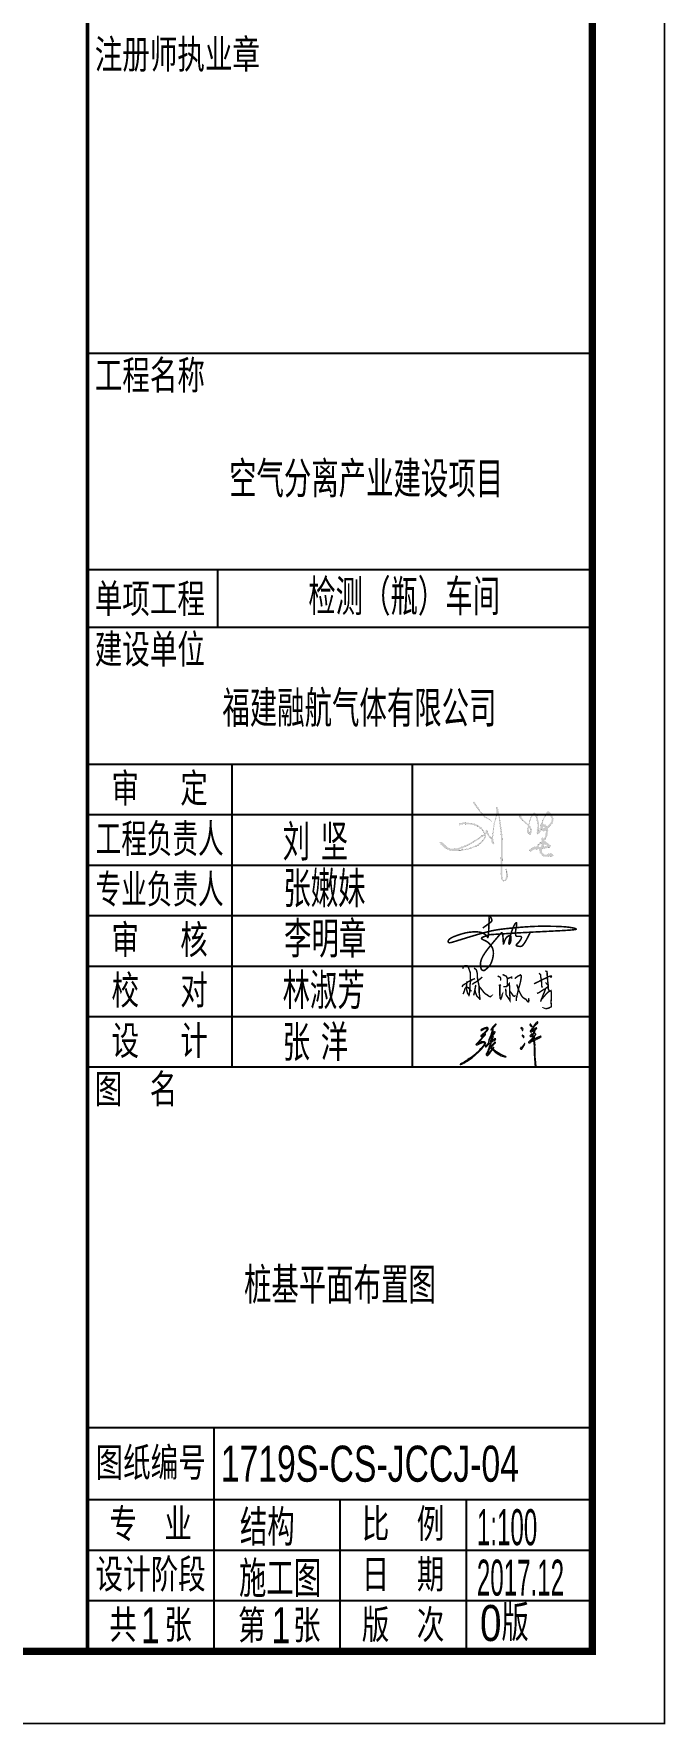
# Model space of a CAD drawing. Extents: x 287065 to 1473467, y 284802 to 344222.
# Drawn here: x 677202 to 685957, y 284802 to 308245 of the extents above; entities that cross this region are included whole.
import ezdxf
from ezdxf.enums import TextEntityAlignment as Align

# ---------------------------------------------------------------- set-up
doc = ezdxf.new("R2010")
doc.units = 0
doc.header["$LTSCALE"] = 1000
doc.layers.get('0').update_dxf_attribs({"linetype": 'CONTINUOUS'})
for name, color, linetype in [('FRAME', 3, 'CONTINUOUS'), ('PUB_TEXT', 7, 'CONTINUOUS'), ('TK', 211, 'CONTINUOUS'), ('文字', 7, 'CONTINUOUS'), ('流程图', 1, 'CONTINUOUS'), ('签字边框线', 4, 'CONTINUOUS')]:
    doc.layers.add(name, color=color, linetype=linetype)
doc.styles.add('_HZTXT', font='tq__rshz.shx', dxfattribs={"width": 0.8, "bigfont": 'tq__hzdc.shx'})
doc.styles.add('FRAME', font='simhei.ttf', dxfattribs={"width": 0.7})
doc.styles.add('ZSM-FF', font='SJRF', dxfattribs={"width": 0.7, "bigfont": 'HZF'})

# ---------------------------------------------------------------- blocks, each defined once
blk = doc.blocks.new('张洋')
at = {"lineweight": 9}
h = blk.add_hatch(color=4, dxfattribs=at)
h.paths.add_polyline_path([(1319, 100), (1323, 105), (1371, 81), (1419, 47), (1410, 23), (1391, 9), (1333, -73), (1232, -183), (1232, -193), (1203, -212), (1199, -197), (1208, -164), (1247, -101), (1256, -53), (1290, -1), (1299, 47), (1314, 62), (1319, 100)], flags=16)
h.paths.add_polyline_path([(2773, 134), (2763, 139), (2759, 129), (2768, 124), (2773, 134)], flags=17)
h.paths.add_polyline_path([(2941, 302), (2936, 307), (2917, 297), (2912, 273), (2821, 153), (2787, 95), (2778, 91), (2773, 110), (2759, 115), (2749, 95), (2739, 95), (2725, 76), (2754, 43), (2797, 43), (2821, 67), (2922, 239), (2922, 254), (2941, 283), (2941, 302)])
h.paths.add_polyline_path([(1328, 479), (1333, 479), (1333, 465), (1319, 451), (1328, 479)], flags=16)
h.paths.add_polyline_path([(1405, 542), (1410, 542), (1371, 499), (1405, 542)], flags=16)
h.paths.add_polyline_path([(3325, 566), (3330, 571), (3339, 475), (3200, 403), (3205, 422), (3243, 460), (3325, 566)], flags=16)
h.paths.add_polyline_path([(2826, 681), (2816, 686), (2816, 652), (2864, 623), (2869, 585), (2883, 580), (2903, 619), (2898, 643), (2879, 662), (2850, 667), (2826, 681)])
edge = h.paths.add_edge_path(flags=16)
edge.add_line((3387, 700), (3383, 700))
h.paths.add_polyline_path([(2787, 1036), (2783, 1041), (2759, 1031), (2759, 1012), (2797, 983), (2821, 931), (2821, 902), (2835, 897), (2850, 921), (2855, 964), (2840, 1003), (2811, 1031), (2787, 1036)])
h.paths.add_polyline_path([(3215, 1185), (3210, 1190), (3191, 1190), (3176, 1175), (3186, 1142), (3234, 1094), (3263, 1094), (3272, 1113), (3243, 1142), (3239, 1166), (3215, 1185)], flags=17)
h.paths.add_polyline_path([(1602, 1199), (1597, 1204), (1578, 1204), (1554, 1166), (1463, 1070), (1362, 940), (1362, 931), (1381, 916), (1386, 945), (1429, 969), (1429, 911), (1362, 681), (1275, 470), (1266, 407), (1285, 388), (1256, 355), (1271, 326), (1251, 316), (1194, 249), (1103, 167), (1103, 158), (1117, 143), (1155, 153), (1304, 307), (1323, 316), (1333, 297), (1323, 215), (1309, 196), (1280, 81), (1251, 33), (1242, -10), (1194, -116), (1155, -178), (1155, -226), (1165, -241), (1184, -250), (1223, -250), (1242, -241), (1290, -188), (1314, -154), (1319, -135), (1347, -116), (1347, -101), (1367, -68), (1381, -63), (1395, -34), (1448, 23), (1501, -20), (1525, -53), (1539, -58), (1573, -97), (1659, -159), (1847, -260), (2005, -313), (2072, -317), (2082, -308), (2067, -293), (1971, -265), (1909, -231), (1875, -226), (1779, -178), (1635, -87), (1477, 57), (1472, 71), (1501, 110), (1501, 124), (1487, 129), (1467, 95), (1448, 81), (1405, 110), (1352, 129), (1453, 215), (1487, 239), (1530, 297), (1554, 307), (1578, 340), (1578, 355), (1563, 369), (1549, 369), (1511, 316), (1352, 167), (1347, 191), (1371, 230), (1376, 316), (1367, 355), (1434, 393), (1458, 417), (1520, 436), (1583, 489), (1592, 513), (1583, 523), (1554, 527), (1520, 499), (1429, 451), (1400, 417), (1376, 417), (1357, 403), (1338, 407), (1352, 417), (1371, 455), (1448, 537), (1487, 595), (1472, 623), (1453, 628), (1448, 638), (1482, 691), (1511, 715), (1520, 743), (1544, 763), (1568, 825), (1563, 835), (1530, 844), (1491, 825), (1458, 796), (1448, 772), (1448, 743), (1463, 729), (1491, 758), (1491, 777), (1501, 787), (1515, 782), (1458, 710), (1371, 566), (1357, 561), (1371, 590), (1376, 628), (1391, 643), (1424, 734), (1434, 787), (1472, 902), (1477, 1022), (1511, 1051), (1511, 1060), (1544, 1084), (1611, 1175), (1611, 1195), (1602, 1199)])
h.paths.add_polyline_path([(3541, 1305), (3536, 1310), (3522, 1310), (3512, 1286), (3469, 1267), (3450, 1238), (3383, 1171), (3335, 1094), (3311, 1070), (3287, 1017), (3200, 902), (3186, 863), (3205, 844), (3243, 844), (3311, 883), (3354, 921), (3397, 940), (3368, 887), (3335, 883), (3325, 863), (3335, 825), (3330, 729), (3301, 705), (3234, 671), (3287, 748), (3282, 758), (3272, 758), (3267, 743), (3258, 743), (3219, 710), (3176, 657), (3181, 643), (3200, 628), (3243, 628), (3272, 638), (3311, 667), (3330, 667), (3330, 619), (3258, 523), (3104, 359), (3104, 350), (3119, 335), (3181, 340), (3205, 359), (3330, 422), (3344, 422), (3359, 307), (3354, 268), (3363, 215), (3373, -250), (3383, -308), (3407, -673), (3440, -788), (3455, -807), (3469, -807), (3479, -788), (3455, -716), (3450, -634), (3440, -610), (3431, -389), (3421, -380), (3421, -125), (3411, -111), (3411, -39), (3421, -25), (3411, 38), (3416, 105), (3407, 163), (3411, 220), (3392, 441), (3397, 460), (3445, 479), (3483, 503), (3493, 518), (3531, 523), (3575, 556), (3618, 571), (3699, 623), (3680, 647), (3661, 647), (3551, 590), (3512, 561), (3488, 561), (3421, 518), (3387, 508), (3383, 643), (3445, 719), (3445, 739), (3421, 758), (3378, 758), (3383, 825), (3397, 844), (3397, 859), (3378, 878), (3450, 959), (3479, 974), (3493, 998), (3479, 1027), (3459, 1027), (3435, 1012), (3397, 1003), (3378, 979), (3344, 964), (3234, 883), (3277, 940), (3282, 959), (3354, 1065), (3368, 1075), (3383, 1108), (3416, 1137), (3426, 1161), (3546, 1262), (3541, 1305)])
edge = h.paths.add_edge_path()
edge.add_line((906, 911), (925, 945))
edge.add_line((925, 945), (978, 979))
edge.add_line((978, 979), (1088, 1031))
edge.add_line((1088, 1031), (1112, 1031))
edge.add_line((1112, 1031), (1151, 1046))
edge.add_line((1151, 1046), (1155, 1041))
edge.add_line((906, 911), (915, 902))
edge.add_line((1155, 1041), (1203, 1041))
edge.add_line((1203, 1041), (1242, 1012))
edge.add_line((1242, 1012), (1237, 955))
edge.add_line((1237, 955), (1189, 873))
edge.add_line((1189, 873), (1103, 791))
edge.add_line((1103, 791), (1098, 772))
edge.add_line((1098, 772), (1117, 758))
edge.add_line((1117, 758), (1117, 724))
edge.add_line((1117, 724), (1103, 695))
edge.add_line((1103, 695), (997, 580))
edge.add_line((997, 580), (906, 460))
edge.add_line((906, 460), (752, 287))
edge.add_line((752, 287), (819, 326))
edge.add_line((819, 326), (882, 345))
edge.add_line((882, 345), (939, 374))
edge.add_line((939, 374), (987, 383))
edge.add_line((987, 383), (1059, 379))
edge.add_line((1059, 379), (1107, 355))
edge.add_line((1107, 355), (1131, 321))
edge.add_line((1131, 321), (1122, 283))
edge.add_line((1122, 283), (1088, 220))
edge.add_line((1088, 220), (1035, 167))
edge.add_line((1035, 167), (1002, 115))
edge.add_line((1002, 115), (954, 62))
edge.add_line((954, 62), (887, -1))
edge.add_line((887, -1), (829, -73))
edge.add_line((829, -73), (647, -241))
edge.add_line((647, -241), (498, -356))
edge.add_line((498, -356), (330, -461))
edge.add_line((330, -461), (272, -509))
edge.add_line((272, -509), (224, -533))
edge.add_line((224, -533), (143, -591))
edge.add_line((143, -591), (119, -596))
edge.add_line((119, -596), (90, -620))
edge.add_line((90, -620), (27, -653))
edge.add_line((27, -653), (-25, -673))
edge.add_line((-25, -673), (-35, -663))
edge.add_line((-35, -663), (-30, -677))
edge.add_line((-30, -677), (-40, -682))
edge.add_line((-40, -682), (-49, -663))
edge.add_line((-49, -663), (-35, -644))
edge.add_line((-35, -644), (138, -553))
edge.add_line((138, -553), (243, -481))
edge.add_line((243, -481), (272, -471))
edge.add_line((272, -471), (287, -452))
edge.add_line((287, -452), (311, -442))
edge.add_line((311, -442), (373, -394))
edge.add_line((373, -394), (407, -380))
edge.add_line((407, -380), (479, -322))
edge.add_line((479, -322), (488, -322))
edge.add_line((488, -322), (527, -284))
edge.add_line((527, -284), (565, -265))
edge.add_line((565, -265), (685, -154))
edge.add_line((685, -154), (699, -149))
edge.add_line((699, -149), (810, -44))
edge.add_line((810, -44), (863, 28))
edge.add_line((863, 28), (959, 119))
edge.add_line((959, 119), (973, 148))
edge.add_line((973, 148), (1002, 172))
edge.add_line((1002, 172), (1021, 211))
edge.add_line((1021, 211), (1050, 239))
edge.add_line((1050, 239), (1074, 278))
edge.add_line((1074, 278), (1083, 321))
edge.add_line((1083, 321), (1064, 335))
edge.add_line((1064, 335), (983, 345))
edge.add_line((983, 345), (810, 278))
edge.add_line((810, 278), (757, 239))
edge.add_line((757, 239), (695, 244))
edge.add_line((695, 244), (680, 263))
edge.add_line((680, 263), (810, 398))
edge.add_line((810, 398), (839, 441))
edge.add_line((839, 441), (915, 523))
edge.add_line((915, 523), (935, 556))
edge.add_line((935, 556), (1026, 657))
edge.add_line((1026, 657), (1069, 719))
edge.add_line((1069, 719), (1035, 719))
edge.add_line((1035, 719), (1021, 705))
edge.add_line((1021, 705), (1021, 695))
edge.add_line((1021, 695), (954, 638))
edge.add_line((954, 638), (925, 633))
edge.add_line((925, 633), (911, 647))
edge.add_line((911, 647), (911, 657))
edge.add_line((911, 657), (987, 719))
edge.add_line((987, 719), (997, 719))
edge.add_line((997, 719), (1002, 734))
edge.add_line((1002, 734), (1055, 777))
edge.add_line((1055, 777), (1093, 830))
edge.add_line((1093, 830), (1165, 907))
edge.add_line((1165, 907), (1194, 964))
edge.add_line((1194, 964), (1194, 993))
edge.add_line((1194, 993), (1184, 1003))
edge.add_line((1184, 1003), (1127, 998))
edge.add_line((1127, 998), (1050, 969))
edge.add_line((1050, 969), (1035, 955))
edge.add_line((1035, 955), (1021, 955))
edge.add_line((1021, 955), (939, 902))
edge.add_line((939, 902), (915, 902))
edge.add_line((915, 902), (915, 902))
at = {"color": 4, "lineweight": 9}
blk.add_line((906, 911, 31107534), (915, 902, 31107534), dxfattribs=at)
at = {"color": 4, "lineweight": 9, "elevation": 31107534}
for points in [[(915, 902), (915, 902), (939, 902), (1021, 955), (1035, 955), (1050, 969), (1127, 998), (1184, 1003), (1194, 993), (1194, 964), (1165, 907), (1093, 830), (1055, 777), (1002, 734), (997, 719), (987, 719), (911, 657), (911, 647), (925, 633), (954, 638), (1021, 695), (1021, 705), (1035, 719), (1069, 719), (1026, 657), (935, 556), (915, 523), (839, 441), (810, 398), (680, 263), (695, 244), (757, 239), (810, 278), (983, 345), (1064, 335), (1083, 321), (1074, 278), (1050, 239), (1021, 211), (1002, 172), (973, 148), (959, 119), (863, 28), (810, -44), (699, -149), (685, -154), (565, -265), (527, -284), (488, -322), (479, -322), (407, -380), (373, -394), (311, -442), (287, -452), (272, -471), (243, -481), (138, -553), (-35, -644), (-49, -663), (-40, -682), (-30, -677), (-35, -663), (-25, -673), (27, -653), (90, -620), (119, -596), (143, -591), (224, -533), (272, -509), (330, -461), (498, -356), (647, -241), (829, -73), (887, -1), (954, 62), (1002, 115), (1035, 167), (1088, 220), (1122, 283), (1131, 321), (1107, 355), (1059, 379), (987, 383), (939, 374), (882, 345), (819, 326), (752, 287), (906, 460), (997, 580), (1103, 695), (1117, 724), (1117, 758), (1098, 772), (1103, 791), (1189, 873), (1237, 955), (1242, 1012), (1203, 1041), (1155, 1041)], [(1155, 1041), (1151, 1046), (1112, 1031), (1088, 1031), (978, 979), (925, 945), (906, 911)], [(1602, 1199), (1597, 1204), (1578, 1204), (1554, 1166), (1463, 1070), (1362, 940), (1362, 931), (1381, 916), (1386, 945), (1429, 969), (1429, 911), (1362, 681), (1275, 470), (1266, 407), (1285, 388), (1256, 355), (1271, 326), (1251, 316), (1194, 249), (1103, 167), (1103, 158), (1117, 143), (1155, 153), (1304, 307), (1323, 316), (1333, 297), (1323, 215), (1309, 196), (1280, 81), (1251, 33), (1242, -10), (1194, -116), (1155, -178), (1155, -226), (1165, -241), (1184, -250), (1223, -250), (1242, -241), (1290, -188), (1314, -154), (1319, -135), (1347, -116), (1347, -101), (1367, -68), (1381, -63), (1395, -34), (1448, 23), (1501, -20), (1525, -53), (1539, -58), (1573, -97), (1659, -159), (1847, -260), (2005, -313), (2072, -317), (2082, -308), (2067, -293), (1971, -265), (1909, -231), (1875, -226), (1779, -178), (1635, -87), (1477, 57), (1472, 71), (1501, 110), (1501, 124), (1487, 129), (1467, 95), (1448, 81), (1405, 110), (1352, 129), (1453, 215), (1487, 239), (1530, 297), (1554, 307), (1578, 340), (1578, 355), (1563, 369), (1549, 369), (1511, 316), (1352, 167), (1347, 191), (1371, 230), (1376, 316), (1367, 355), (1434, 393), (1458, 417), (1520, 436), (1583, 489), (1592, 513), (1583, 523), (1554, 527), (1520, 499), (1429, 451), (1400, 417), (1376, 417), (1357, 403), (1338, 407), (1352, 417), (1371, 455), (1448, 537), (1487, 595), (1472, 623), (1453, 628), (1448, 638), (1482, 691), (1511, 715), (1520, 743), (1544, 763), (1568, 825), (1563, 835), (1530, 844), (1491, 825), (1458, 796), (1448, 772), (1448, 743), (1463, 729), (1491, 758), (1491, 777), (1501, 787), (1515, 782), (1458, 710), (1371, 566), (1357, 561), (1371, 590), (1376, 628), (1391, 643), (1424, 734), (1434, 787), (1472, 902), (1477, 1022), (1511, 1051), (1511, 1060), (1544, 1084), (1611, 1175), (1611, 1195), (1602, 1199)], [(2787, 1036), (2783, 1041), (2759, 1031), (2759, 1012), (2797, 983), (2821, 931), (2821, 902), (2835, 897), (2850, 921), (2855, 964), (2840, 1003), (2811, 1031), (2787, 1036)], [(3541, 1305), (3536, 1310), (3522, 1310), (3512, 1286), (3469, 1267), (3450, 1238), (3383, 1171), (3335, 1094), (3311, 1070), (3287, 1017), (3200, 902), (3186, 863), (3205, 844), (3243, 844), (3311, 883), (3354, 921), (3397, 940), (3368, 887), (3335, 883), (3325, 863), (3335, 825), (3330, 729), (3301, 705), (3234, 671), (3287, 748), (3282, 758), (3272, 758), (3267, 743), (3258, 743), (3219, 710), (3176, 657), (3181, 643), (3200, 628), (3243, 628), (3272, 638), (3311, 667), (3330, 667), (3330, 619), (3258, 523), (3104, 359), (3104, 350), (3119, 335), (3181, 340), (3205, 359), (3330, 422), (3344, 422), (3359, 307), (3354, 268), (3363, 215), (3373, -250), (3383, -308), (3407, -673), (3440, -788), (3455, -807), (3469, -807), (3479, -788), (3455, -716), (3450, -634), (3440, -610), (3431, -389), (3421, -380), (3421, -125), (3411, -111), (3411, -39), (3421, -25), (3411, 38), (3416, 105), (3407, 163), (3411, 220), (3392, 441), (3397, 460), (3445, 479), (3483, 503), (3493, 518), (3531, 523), (3575, 556), (3618, 571), (3699, 623), (3680, 647), (3661, 647), (3551, 590), (3512, 561), (3488, 561), (3421, 518), (3387, 508), (3383, 643), (3445, 719), (3445, 739), (3421, 758), (3378, 758), (3383, 825), (3397, 844), (3397, 859), (3378, 878), (3450, 959), (3479, 974), (3493, 998), (3479, 1027), (3459, 1027), (3435, 1012), (3397, 1003), (3378, 979), (3344, 964), (3234, 883), (3277, 940), (3282, 959), (3354, 1065), (3368, 1075), (3383, 1108), (3416, 1137), (3426, 1161), (3546, 1262), (3541, 1305)], [(3215, 1185), (3210, 1190), (3191, 1190), (3176, 1175), (3186, 1142), (3234, 1094), (3263, 1094), (3272, 1113), (3243, 1142), (3239, 1166), (3215, 1185)], [(1319, 100), (1323, 105), (1371, 81), (1419, 47), (1410, 23), (1391, 9), (1333, -73), (1232, -183), (1232, -193), (1203, -212), (1199, -197), (1208, -164), (1247, -101), (1256, -53), (1290, -1), (1299, 47), (1314, 62), (1319, 100)], [(1328, 479), (1333, 479), (1333, 465), (1319, 451), (1328, 479)], [(1405, 542), (1410, 542), (1371, 499), (1405, 542)], [(2941, 302), (2936, 307), (2917, 297), (2912, 273), (2821, 153), (2787, 95), (2778, 91), (2773, 110), (2759, 115), (2749, 95), (2739, 95), (2725, 76), (2754, 43), (2797, 43), (2821, 67), (2922, 239), (2922, 254), (2941, 283), (2941, 302)], [(2773, 134), (2763, 139), (2759, 129), (2768, 124), (2773, 134)], [(2826, 681), (2816, 686), (2816, 652), (2864, 623), (2869, 585), (2883, 580), (2903, 619), (2898, 643), (2879, 662), (2850, 667), (2826, 681)], [(3325, 566), (3330, 571), (3339, 475), (3200, 403), (3205, 422), (3243, 460), (3325, 566)], [(3383, 700), (3387, 700), (3383, 700)]]:
    blk.add_lwpolyline(points, dxfattribs=at)
blk = doc.blocks.new('李明章')
at = {"layer": '签字边框线', "const_width": 60}
blk.add_lwpolyline([(706, 1004), (786, 1062), (852, 1109), (905, 1147), (947, 1178), (979, 1202), (1004, 1222), (1022, 1238), (1036, 1252), (1046, 1265), (1053, 1277), (1057, 1289), (1059, 1301), (1058, 1315), (1054, 1329), (1049, 1344), (1041, 1362), (1031, 1381), (1020, 1402), (1008, 1423), (996, 1442), (985, 1460), (974, 1475), (964, 1485), (957, 1491), (952, 1490), (949, 1483), (948, 1469), (948, 1446), (948, 1416), (949, 1377), (950, 1329), (949, 1272), (948, 1204), (945, 1130), (941, 1052), (937, 973), (932, 896), (928, 826), (922, 763), (918, 713), (913, 677), (909, 653), (904, 641), (900, 638), (896, 641), (891, 650), (885, 661), (879, 674), (872, 686), (864, 697), (855, 707), (845, 717), (835, 726), (824, 735), (812, 744), (799, 753), (785, 763), (770, 773), (755, 782), (738, 792), (721, 801), (702, 810), (683, 819), (662, 826), (640, 833), (617, 839), (593, 844), (567, 848), (541, 851), (514, 854), (486, 856), (457, 857), (427, 857), (397, 857), (366, 856), (335, 854), (304, 853), (273, 850), (242, 847), (212, 844), (182, 840), (152, 836), (122, 831), (92, 826), (61, 820), (30, 813), (-3, 805), (-38, 796), (-75, 786), (-113, 774), (-152, 762), (-191, 750), (-230, 737), (-268, 724), (-304, 711), (-339, 698), (-372, 686), (-402, 674), (-430, 663), (-455, 651), (-479, 640), (-501, 628), (-521, 616), (-539, 604), (-556, 592), (-571, 580), (-584, 567), (-596, 554), (-605, 541), (-613, 529), (-620, 516), (-624, 504), (-626, 492), (-626, 481), (-625, 470), (-621, 461), (-615, 453), (-607, 446), (-597, 441), (-584, 438), (-569, 437), (-550, 439), (-524, 443), (-490, 452), (-445, 464), (-388, 481), (-316, 503), (-228, 531), (-121, 564), (0, 601), (132, 642), (272, 684), (414, 727), (556, 768), (693, 807), (822, 841), (939, 870), (1046, 895), (1144, 915), (1236, 931), (1323, 945), (1407, 957), (1491, 967), (1575, 977), (1663, 986), (1752, 996), (1843, 1005), (1935, 1013), (2027, 1021), (2117, 1029), (2206, 1037), (2292, 1043), (2374, 1049), (2454, 1054), (2531, 1059), (2606, 1063), (2680, 1066), (2752, 1069), (2825, 1071), (2898, 1073), (2971, 1073), (3045, 1074), (3118, 1074), (3191, 1073), (3263, 1072), (3333, 1071), (3402, 1070), (3468, 1068), (3531, 1067), (3592, 1065), (3650, 1063), (3706, 1060), (3759, 1058), (3810, 1055), (3859, 1051), (3906, 1047), (3951, 1043), (3994, 1038), (4034, 1033), (4073, 1028), (4108, 1022), (4141, 1016), (4171, 1011), (4198, 1005), (4221, 1000), (4242, 995), (4259, 990), (4273, 985), (4285, 980), (4293, 975), (4299, 970), (4302, 965), (4303, 960), (4297, 955), (4283, 950), (4256, 944), (4213, 938), (4151, 931), (4066, 924), (3956, 917), (3819, 908), (3657, 899), (3476, 890), (3281, 880), (3077, 870), (2869, 859), (2662, 849), (2461, 838), (2270, 828), (2091, 818), (1925, 808), (1771, 798), (1631, 790), (1505, 782), (1394, 775), (1298, 768), (1218, 764), (1152, 760), (1099, 756), (1056, 753), (1022, 751), (995, 748), (974, 746), (955, 742), (939, 739), (924, 734), (909, 729), (896, 724), (883, 719), (870, 714), (857, 708), (844, 703), (830, 698), (816, 693), (801, 688), (786, 683), (770, 678), (755, 673), (739, 667), (724, 660), (709, 653), (694, 646), (682, 637), (671, 628), (664, 619), (661, 609), (662, 599), (668, 589), (680, 578), (697, 567), (718, 555), (742, 543), (768, 531), (795, 518), (822, 505), (848, 491), (872, 476), (894, 461), (914, 445), (933, 429), (951, 412), (968, 394), (984, 376), (999, 358), (1014, 339), (1029, 319), (1043, 298), (1056, 277), (1068, 254), (1079, 231), (1089, 206), (1098, 180), (1104, 153), (1110, 124), (1113, 94), (1115, 62), (1116, 30), (1114, -4), (1112, -38), (1107, -73), (1101, -110), (1093, -146), (1085, -183), (1074, -219), (1063, -254), (1052, -287), (1039, -319), (1026, -349), (1013, -376), (999, -401), (985, -423), (971, -443), (957, -462), (943, -479), (929, -494), (915, -508), (902, -521), (888, -534), (875, -545), (863, -556), (851, -566), (840, -575), (830, -583), (820, -591), (812, -598), (804, -604), (797, -610), (790, -616), (784, -620), (778, -624), (771, -628), (765, -631), (758, -633), (751, -634), (743, -635), (735, -635), (727, -634), (719, -633), (710, -631), (702, -627), (693, -623), (685, -618), (676, -612), (668, -604), (660, -595), (653, -584), (646, -572), (639, -558), (634, -542), (629, -524), (625, -505), (621, -484), (618, -463), (617, -441), (616, -419), (616, -396), (616, -373), (618, -351), (621, -328), (626, -304), (631, -279), (639, -253), (648, -225), (658, -196), (671, -165), (686, -132), (705, -95), (727, -55), (754, -11), (785, 38), (823, 92), (866, 151), (916, 216), (971, 286), (1029, 357), (1088, 428), (1146, 498), (1202, 563), (1253, 623), (1297, 674), (1332, 717), (1361, 750), (1383, 776), (1399, 795), (1411, 808), (1420, 816), (1426, 821), (1432, 823), (1437, 823), (1441, 822), (1446, 819), (1451, 815), (1455, 810), (1459, 802), (1463, 794), (1466, 784), (1469, 773), (1472, 760), (1474, 747), (1476, 733), (1478, 718), (1480, 703), (1482, 687), (1483, 672), (1485, 657), (1486, 642), (1487, 627), (1488, 612), (1489, 597), (1490, 582), (1491, 567), (1492, 552), (1493, 536), (1494, 520), (1495, 504), (1495, 488), (1496, 473), (1497, 458), (1498, 444), (1499, 431), (1499, 419), (1500, 409), (1501, 401), (1502, 394), (1503, 390), (1505, 390), (1508, 392), (1511, 398), (1515, 408), (1519, 421), (1524, 436), (1530, 454), (1536, 473), (1543, 492), (1550, 512), (1558, 531), (1565, 549), (1574, 566), (1582, 582), (1590, 597), (1599, 611), (1609, 623), (1618, 635), (1628, 646), (1638, 657), (1648, 666), (1659, 674), (1669, 682), (1680, 689), (1691, 695), (1702, 700), (1712, 705), (1723, 708), (1733, 711), (1743, 712), (1752, 712), (1761, 710), (1769, 707), (1775, 702), (1781, 694), (1786, 685), (1789, 674), (1791, 661), (1793, 646), (1793, 631), (1793, 615), (1793, 598), (1792, 581), (1791, 563), (1790, 546), (1788, 529), (1786, 512), (1783, 496), (1780, 480), (1776, 465), (1772, 450), (1767, 437), (1761, 424), (1755, 413), (1749, 403), (1742, 395), (1736, 389), (1731, 385), (1726, 384), (1722, 385), (1718, 388), (1716, 395), (1714, 403), (1713, 414), (1713, 427), (1714, 443), (1716, 461), (1719, 481), (1722, 502), (1727, 526), (1732, 551), (1737, 577), (1744, 604), (1750, 632), (1757, 660), (1765, 689), (1773, 717), (1781, 746), (1789, 774), (1798, 803), (1807, 832), (1816, 861), (1826, 890), (1836, 918), (1846, 947), (1856, 975), (1867, 1002), (1878, 1029), (1889, 1054), (1900, 1078), (1911, 1100), (1922, 1121), (1933, 1139), (1944, 1156), (1954, 1170), (1964, 1183), (1973, 1193), (1981, 1200), (1989, 1206), (1995, 1209), (2000, 1209), (2005, 1207), (2009, 1203), (2011, 1197), (2013, 1188), (2014, 1178), (2014, 1165), (2013, 1151), (2011, 1135), (2009, 1117), (2006, 1098), (2003, 1079), (1999, 1058), (1996, 1037), (1992, 1016), (1988, 994), (1985, 973), (1981, 952), (1978, 931), (1975, 911), (1973, 892), (1971, 873), (1969, 856), (1969, 840), (1968, 824), (1968, 810), (1969, 797), (1970, 785), (1971, 773), (1972, 762), (1973, 752), (1975, 743), (1976, 734), (1978, 726), (1980, 718), (1982, 712), (1985, 706), (1988, 700), (1993, 696), (1998, 692), (2004, 689), (2011, 686), (2019, 684), (2027, 683), (2037, 682), (2047, 682), (2058, 682), (2070, 683), (2082, 683), (2095, 684), (2108, 685), (2121, 686), (2133, 686), (2144, 686), (2154, 685), (2163, 683), (2171, 680), (2177, 677), (2183, 673), (2187, 668), (2191, 662), (2193, 656), (2195, 649), (2196, 641), (2196, 633), (2195, 623), (2192, 613), (2189, 602), (2183, 590), (2177, 576), (2168, 561), (2158, 544), (2146, 527), (2132, 508), (2118, 490), (2104, 471), (2089, 453), (2074, 437), (2060, 421), (2047, 408), (2035, 396), (2025, 386), (2016, 377), (2008, 369), (2002, 361), (1998, 355), (1995, 349), (1995, 343), (1997, 337), (2001, 332), (2006, 327), (2013, 322), (2021, 317), (2031, 313), (2041, 310), (2053, 307), (2065, 304), (2078, 302), (2092, 300), (2107, 298), (2124, 297), (2141, 296), (2160, 296), (2180, 297), (2204, 305), (2233, 326), (2270, 366), (2317, 432), (2376, 529), (2449, 664), (2538, 844)], dxfattribs=at)
blk = doc.blocks.new('TK-A2+(1041X420)')
at = {"layer": '文字', "lineweight": -3}
h = blk.add_hatch(color=256, dxfattribs=at)
h.paths.add_polyline_path([(630583, 320635), (630576, 320634), (630573, 320620), (630572, 320613), (630571, 320610), (630581, 320603), (630591, 320584), (630627, 320541), (630653, 320503), (630692, 320454), (630723, 320424), (630752, 320405), (630792, 320384), (630819, 320363), (630827, 320352), (630833, 320355), (630833, 320368), (630823, 320370), (630813, 320386), (630795, 320398), (630792, 320399), (630769, 320414), (630751, 320420), (630710, 320460), (630686, 320486), (630663, 320512), (630649, 320542), (630620, 320582), (630604, 320606), (630597, 320623)])
h.paths.add_polyline_path([(630373, 320338), (630378, 320324), (630372, 320315), (630375, 320309), (630385, 320316), (630411, 320319), (630431, 320325), (630514, 320322), (630585, 320310), (630648, 320281), (630682, 320251), (630711, 320218), (630723, 320194), (630722, 320187), (630714, 320178), (630694, 320171), (630686, 320167), (630669, 320149), (630633, 320125), (630529, 320064), (630448, 320024), (630402, 320007), (630351, 319990), (630281, 319984), (630259, 319986), (630250, 319984), (630200, 320012), (630166, 320053), (630148, 320067), (630133, 320077), (630120, 320077), (630108, 320074), (630112, 320064), (630125, 320041), (630153, 320014), (630173, 319991), (630208, 319977), (630250, 319960), (630280, 319953), (630337, 319950), (630409, 319952), (630433, 319960), (630467, 319967), (630528, 319983), (630598, 320007), (630650, 320033), (630691, 320067), (630712, 320090), (630735, 320123), (630748, 320144), (630748, 320167), (630743, 320182), (630748, 320192), (630751, 320203), (630756, 320203), (630759, 320191), (630779, 320159), (630801, 320134), (630823, 320115), (630824, 320094), (630824, 320076), (630828, 320065), (630838, 320054), (630853, 320043), (630862, 320049), (630867, 320059), (630858, 320060), (630856, 320080), (630851, 320085), (630848, 320103), (630847, 320114), (630846, 320150), (630855, 320228), (630863, 320314), (630876, 320357), (630890, 320410), (630902, 320451), (630903, 320467), (630911, 320461), (630922, 320435), (630934, 320345), (630943, 320270), (630954, 320182), (630957, 320086), (630958, 319965), (630956, 319926), (630953, 319827), (630951, 319714), (630953, 319646), (630957, 319582), (630962, 319556), (630987, 319531), (631023, 319540), (631041, 319560), (631054, 319603), (631048, 319640), (631044, 319666), (631036, 319691), (631027, 319713), (631022, 319695), (631028, 319672), (631027, 319628), (631024, 319590), (631017, 319561), (631008, 319552), (630992, 319546), (630979, 319563), (630974, 319610), (630975, 319714), (630980, 320011), (630976, 320149), (630964, 320245), (630938, 320424), (630921, 320509), (630907, 320555), (630894, 320555), (630889, 320546), (630893, 320515), (630893, 320481), (630889, 320452), (630872, 320391), (630865, 320363), (630857, 320330), (630849, 320302), (630848, 320273), (630840, 320218), (630836, 320169), (630833, 320155), (630833, 320126), (630808, 320151), (630783, 320184), (630775, 320210), (630773, 320233), (630755, 320248), (630745, 320239), (630744, 320227), (630742, 320209), (630739, 320202), (630734, 320201), (630729, 320205), (630723, 320223), (630708, 320243), (630683, 320277), (630665, 320289), (630645, 320304), (630626, 320315), (630578, 320332), (630549, 320338), (630526, 320340), (630497, 320345), (630466, 320347), (630437, 320349), (630419, 320346), (630411, 320338), (630387, 320338), (630381, 320336)])
h.paths.add_polyline_path([(630726, 320167), (630730, 320152), (630723, 320135), (630698, 320100), (630684, 320088), (630643, 320051), (630608, 320028), (630584, 320017), (630571, 320015), (630558, 320006), (630529, 319999), (630507, 319986), (630483, 319983), (630460, 319977), (630440, 319975), (630427, 319968), (630408, 319968), (630394, 319963), (630376, 319963), (630347, 319965), (630429, 319995), (630494, 320022), (630551, 320056), (630594, 320080), (630625, 320101), (630659, 320118), (630682, 320141), (630699, 320151), (630713, 320155), (630719, 320160)], flags=16)
h = blk.add_hatch(color=256, dxfattribs=at)
h.paths.add_polyline_path([(631234, 320444), (631224, 320443), (631215, 320446), (631210, 320444), (631206, 320436), (631202, 320430), (631210, 320424), (631209, 320413), (631226, 320396), (631271, 320355), (631317, 320316), (631332, 320298), (631325, 320281), (631322, 320251), (631316, 320241), (631317, 320233), (631318, 320217), (631323, 320215), (631326, 320201), (631334, 320188), (631351, 320185), (631368, 320185), (631375, 320198), (631383, 320212), (631382, 320228), (631384, 320253), (631373, 320269), (631360, 320292), (631351, 320305), (631348, 320315), (631362, 320376), (631376, 320410), (631394, 320437), (631405, 320450), (631421, 320453), (631434, 320439), (631443, 320416), (631451, 320380), (631459, 320343), (631466, 320313), (631464, 320285), (631461, 320265), (631456, 320252), (631450, 320245), (631455, 320233), (631454, 320218), (631449, 320211), (631451, 320199), (631457, 320195), (631458, 320184), (631459, 320178), (631464, 320180), (631472, 320188), (631496, 320200), (631501, 320229), (631515, 320248), (631531, 320231), (631554, 320226), (631573, 320235), (631577, 320245), (631585, 320231), (631570, 320186), (631570, 320158), (631558, 320134), (631550, 320126), (631538, 320126), (631531, 320137), (631522, 320131), (631512, 320126), (631516, 320112), (631523, 320084), (631507, 320077), (631484, 320055), (631443, 320012), (631399, 320007), (631374, 319986), (631356, 319971), (631356, 319954), (631362, 319942), (631380, 319949), (631391, 319960), (631404, 319965), (631426, 319976), (631480, 319978), (631497, 319971), (631490, 319961), (631491, 319940), (631493, 319922), (631511, 319912), (631523, 319892), (631545, 319880), (631563, 319872), (631601, 319871), (631627, 319877), (631637, 319875), (631639, 319867), (631659, 319867), (631672, 319878), (631682, 319887), (631674, 319897), (631664, 319912), (631663, 319917), (631651, 319919), (631636, 319915), (631617, 319917), (631611, 319912), (631611, 319905), (631600, 319903), (631581, 319901), (631558, 319901), (631543, 319917), (631530, 319925), (631525, 319940), (631523, 319957), (631523, 319973), (631540, 319984), (631586, 319990), (631607, 320000), (631631, 320000), (631647, 320019), (631645, 320028), (631630, 320037), (631612, 320056), (631591, 320071), (631573, 320081), (631558, 320090), (631556, 320096), (631570, 320108), (631579, 320122), (631587, 320143), (631595, 320151), (631595, 320169), (631604, 320185), (631602, 320214), (631611, 320232), (631607, 320258), (631606, 320272), (631621, 320278), (631632, 320291), (631661, 320327), (631670, 320337), (631679, 320362), (631684, 320376), (631681, 320395), (631677, 320412), (631669, 320440), (631659, 320460), (631642, 320481), (631620, 320503), (631604, 320503), (631589, 320492), (631582, 320474), (631565, 320448), (631544, 320406), (631525, 320366), (631520, 320344), (631511, 320323), (631503, 320312), (631496, 320299), (631504, 320293), (631499, 320284), (631504, 320270), (631501, 320263), (631491, 320264), (631491, 320244), (631486, 320234), (631476, 320236), (631476, 320248), (631483, 320259), (631483, 320297), (631481, 320348), (631475, 320365), (631469, 320395), (631459, 320435), (631452, 320459), (631433, 320476), (631422, 320485), (631409, 320483), (631399, 320469), (631386, 320453), (631365, 320416), (631350, 320376), (631341, 320335), (631340, 320325), (631332, 320324), (631318, 320336), (631294, 320362), (631275, 320374), (631256, 320396), (631240, 320418), (631234, 320428)])
h.paths.add_polyline_path([(631513, 320051), (631497, 320042), (631480, 320026), (631475, 320017), (631475, 320009), (631500, 320007), (631512, 320012), (631516, 320028), (631521, 320045)], flags=16)
h.paths.add_polyline_path([(631559, 320044), (631582, 320041), (631589, 320037), (631590, 320030), (631590, 320018), (631581, 320018), (631569, 320012), (631557, 320014), (631545, 320018), (631555, 320034), (631556, 320042)], flags=16)
h.paths.add_polyline_path([(631587, 320445), (631617, 320447), (631641, 320443), (631656, 320422), (631659, 320390), (631652, 320356), (631633, 320330), (631610, 320306), (631598, 320294), (631590, 320289), (631586, 320298), (631586, 320306), (631572, 320312), (631562, 320320), (631547, 320323), (631538, 320334), (631535, 320346), (631548, 320383), (631567, 320427), (631577, 320439)], flags=16)
h.paths.add_polyline_path([(631544, 320287), (631558, 320279), (631566, 320275), (631563, 320266), (631554, 320263), (631542, 320263), (631530, 320273), (631533, 320282), (631541, 320288)], flags=16)
h.paths.add_polyline_path([(631345, 320273), (631353, 320262), (631359, 320249), (631365, 320235), (631363, 320222), (631359, 320214), (631354, 320212), (631348, 320218), (631344, 320235), (631341, 320246), (631341, 320260), (631341, 320271)], flags=16)
at = {"layer": 'FRAME'}
for p, q in [((632223, 326852), (625223, 326852)), ((632223, 323852), (625223, 323852)), ((627023, 323852), (627023, 323052)), ((632223, 323052), (625223, 323052)), ((632223, 321152), (625223, 321152)), ((627223, 321152), (627223, 316952)), ((629723, 321152), (629723, 316952)), ((632223, 320452), (625223, 320452)), ((632223, 319752), (625223, 319752)), ((632223, 319052), (625223, 319052)), ((632223, 318352), (625223, 318352)), ((632223, 317652), (625223, 317652)), ((632223, 316952), (625223, 316952)), ((632223, 311952), (625223, 311952)), ((626973, 311952), (626973, 308852)), ((632223, 310952), (625223, 310952)), ((628723, 310952), (628723, 308852)), ((630473, 310952), (630473, 308852)), ((632223, 310252), (625223, 310252)), ((632223, 309552), (625223, 309552))]:
    blk.add_line(p, q, dxfattribs=at)
for points in [[(529133, 349852, 20, 20, 0), (529133, 307852, 20, 20, 0), (633223, 307852, 20, 20, 0), (633223, 349852, 20, 20, 0)], [(531633, 348852, 100, 100, 0), (531633, 308852, 100, 100, 0), (632223, 308852, 100, 100, 0), (632223, 348852, 100, 100, 0)]]:
    blk.add_lwpolyline(points, format="xyseb", close=True, dxfattribs=at)
blk.add_lwpolyline([(625223, 348852, 50, 50, 0), (625223, 308852, 50, 50, 0)], format="xyseb", dxfattribs=at)
at = {"layer": '文字', "lineweight": -3, "const_width": 0.5}
for points in [[(630373, 320338), (630378, 320324), (630372, 320315), (630375, 320309), (630385, 320316), (630411, 320319), (630431, 320325), (630514, 320322), (630585, 320310), (630648, 320281), (630682, 320251), (630711, 320218), (630723, 320194), (630722, 320187), (630714, 320178), (630694, 320171), (630686, 320167), (630669, 320149), (630633, 320125), (630529, 320064), (630448, 320024), (630402, 320007), (630351, 319990), (630281, 319984), (630259, 319986), (630250, 319984), (630200, 320012), (630166, 320053), (630148, 320067), (630133, 320077), (630120, 320077), (630108, 320074), (630112, 320064), (630125, 320041), (630153, 320014), (630173, 319991), (630208, 319977), (630250, 319960), (630280, 319953), (630337, 319950), (630409, 319952), (630433, 319960), (630467, 319967), (630528, 319983), (630598, 320007), (630650, 320033), (630691, 320067), (630712, 320090), (630735, 320123), (630748, 320144), (630748, 320167), (630743, 320182), (630748, 320192), (630751, 320203), (630756, 320203), (630759, 320191), (630779, 320159), (630801, 320134), (630823, 320115), (630824, 320094), (630824, 320076), (630828, 320065), (630838, 320054), (630853, 320043), (630862, 320049), (630867, 320059), (630858, 320060), (630856, 320080), (630851, 320085), (630848, 320103), (630847, 320114), (630846, 320150), (630855, 320228), (630863, 320314), (630876, 320357), (630890, 320410), (630902, 320451), (630903, 320467), (630911, 320461), (630922, 320435), (630934, 320345), (630943, 320270), (630954, 320182), (630957, 320086), (630958, 319965), (630956, 319926), (630953, 319827), (630951, 319714), (630953, 319646), (630957, 319582), (630962, 319556), (630987, 319531), (631023, 319540), (631041, 319560), (631054, 319603), (631048, 319640), (631044, 319666), (631036, 319691), (631027, 319713), (631022, 319695), (631028, 319672), (631027, 319628), (631024, 319590), (631017, 319561), (631008, 319552), (630992, 319546), (630979, 319563), (630974, 319610), (630975, 319714), (630980, 320011), (630976, 320149), (630964, 320245), (630938, 320424), (630921, 320509), (630907, 320555), (630894, 320555), (630889, 320546), (630893, 320515), (630893, 320481), (630889, 320452), (630872, 320391), (630865, 320363), (630857, 320330), (630849, 320302), (630848, 320273), (630840, 320218), (630836, 320169), (630833, 320155), (630833, 320126), (630808, 320151), (630783, 320184), (630775, 320210), (630773, 320233), (630755, 320248), (630745, 320239), (630744, 320227), (630742, 320209), (630739, 320202), (630734, 320201), (630729, 320205), (630723, 320223), (630708, 320243), (630683, 320277), (630665, 320289), (630645, 320304), (630626, 320315), (630578, 320332), (630549, 320338), (630526, 320340), (630497, 320345), (630466, 320347), (630437, 320349), (630419, 320346), (630411, 320338), (630387, 320338), (630381, 320336), (630373, 320338)], [(630583, 320635), (630576, 320634), (630573, 320620), (630572, 320613), (630571, 320610), (630581, 320603), (630591, 320584), (630627, 320541), (630653, 320503), (630692, 320454), (630723, 320424), (630752, 320405), (630792, 320384), (630819, 320363), (630827, 320352), (630833, 320355), (630833, 320368), (630823, 320370), (630813, 320386), (630795, 320398), (630792, 320399), (630769, 320414), (630751, 320420), (630710, 320460), (630686, 320486), (630663, 320512), (630649, 320542), (630620, 320582), (630604, 320606), (630597, 320623), (630583, 320635)], [(631234, 320444), (631224, 320443), (631215, 320446), (631210, 320444), (631206, 320436), (631202, 320430), (631210, 320424), (631209, 320413), (631226, 320396), (631271, 320355), (631317, 320316), (631332, 320298), (631325, 320281), (631322, 320251), (631316, 320241), (631317, 320233), (631318, 320217), (631323, 320215), (631326, 320201), (631334, 320188), (631351, 320185), (631368, 320185), (631375, 320198), (631383, 320212), (631382, 320228), (631384, 320253), (631373, 320269), (631360, 320292), (631351, 320305), (631348, 320315), (631362, 320376), (631376, 320410), (631394, 320437), (631405, 320450), (631421, 320453), (631434, 320439), (631443, 320416), (631451, 320380), (631459, 320343), (631466, 320313), (631464, 320285), (631461, 320265), (631456, 320252), (631450, 320245), (631455, 320233), (631454, 320218), (631449, 320211), (631451, 320199), (631457, 320195), (631458, 320184), (631459, 320178), (631464, 320180), (631472, 320188), (631496, 320200), (631501, 320229), (631515, 320248), (631531, 320231), (631554, 320226), (631573, 320235), (631577, 320245), (631585, 320231), (631570, 320186), (631570, 320158), (631558, 320134), (631550, 320126), (631538, 320126), (631531, 320137), (631522, 320131), (631512, 320126), (631516, 320112), (631523, 320084), (631507, 320077), (631484, 320055), (631443, 320012), (631399, 320007), (631374, 319986), (631356, 319971), (631356, 319954), (631362, 319942), (631380, 319949), (631391, 319960), (631404, 319965), (631426, 319976), (631480, 319978), (631497, 319971), (631490, 319961), (631491, 319940), (631493, 319922), (631511, 319912), (631523, 319892), (631545, 319880), (631563, 319872), (631601, 319871), (631627, 319877), (631637, 319875), (631639, 319867), (631659, 319867), (631672, 319878), (631682, 319887), (631674, 319897), (631664, 319912), (631663, 319917), (631651, 319919), (631636, 319915), (631617, 319917), (631611, 319912), (631611, 319905), (631600, 319903), (631581, 319901), (631558, 319901), (631543, 319917), (631530, 319925), (631525, 319940), (631523, 319957), (631523, 319973), (631540, 319984), (631586, 319990), (631607, 320000), (631631, 320000), (631647, 320019), (631645, 320028), (631630, 320037), (631612, 320056), (631591, 320071), (631573, 320081), (631558, 320090), (631556, 320096), (631570, 320108), (631579, 320122), (631587, 320143), (631595, 320151), (631595, 320169), (631604, 320185), (631602, 320214), (631611, 320232), (631607, 320258), (631606, 320272), (631621, 320278), (631632, 320291), (631661, 320327), (631670, 320337), (631679, 320362), (631684, 320376), (631681, 320395), (631677, 320412), (631669, 320440), (631659, 320460), (631642, 320481), (631620, 320503), (631604, 320503), (631589, 320492), (631582, 320474), (631565, 320448), (631544, 320406), (631525, 320366), (631520, 320344), (631511, 320323), (631503, 320312), (631496, 320299), (631504, 320293), (631499, 320284), (631504, 320270), (631501, 320263), (631491, 320264), (631491, 320244), (631486, 320234), (631476, 320236), (631476, 320248), (631483, 320259), (631483, 320297), (631481, 320348), (631475, 320365), (631469, 320395), (631459, 320435), (631452, 320459), (631433, 320476), (631422, 320485), (631409, 320483), (631399, 320469), (631386, 320453), (631365, 320416), (631350, 320376), (631341, 320335), (631340, 320325), (631332, 320324), (631318, 320336), (631294, 320362), (631275, 320374), (631256, 320396), (631240, 320418), (631234, 320428), (631234, 320444)], [(631345, 320273), (631353, 320262), (631359, 320249), (631365, 320235), (631363, 320222), (631359, 320214), (631354, 320212), (631348, 320218), (631344, 320235), (631341, 320246), (631341, 320260), (631341, 320271), (631345, 320273)], [(631544, 320287), (631558, 320279), (631566, 320275), (631563, 320266), (631554, 320263), (631542, 320263), (631530, 320273), (631533, 320282), (631541, 320288), (631544, 320287)], [(631587, 320445), (631617, 320447), (631641, 320443), (631656, 320422), (631659, 320390), (631652, 320356), (631633, 320330), (631610, 320306), (631598, 320294), (631590, 320289), (631586, 320298), (631586, 320306), (631572, 320312), (631562, 320320), (631547, 320323), (631538, 320334), (631535, 320346), (631548, 320383), (631567, 320427), (631577, 320439), (631587, 320445)], [(630726, 320167), (630730, 320152), (630723, 320135), (630698, 320100), (630684, 320088), (630643, 320051), (630608, 320028), (630584, 320017), (630571, 320015), (630558, 320006), (630529, 319999), (630507, 319986), (630483, 319983), (630460, 319977), (630440, 319975), (630427, 319968), (630408, 319968), (630394, 319963), (630376, 319963), (630347, 319965), (630429, 319995), (630494, 320022), (630551, 320056), (630594, 320080), (630625, 320101), (630659, 320118), (630682, 320141), (630699, 320151), (630699, 320151), (630713, 320155), (630719, 320160), (630726, 320167)], [(631513, 320051), (631497, 320042), (631480, 320026), (631475, 320017), (631475, 320009), (631500, 320007), (631512, 320012), (631516, 320028), (631521, 320045), (631513, 320051)], [(631559, 320044), (631582, 320041), (631589, 320037), (631590, 320030), (631590, 320018), (631581, 320018), (631569, 320012), (631557, 320014), (631545, 320018), (631555, 320034), (631556, 320042), (631559, 320044)]]:
    blk.add_lwpolyline(points, dxfattribs=at)
at = {"layer": '流程图'}
for points in [[(630426, 318319, 20, 20, 0), (630433, 318340, 20, 20, 0), (630453, 318360, 20, 20, 0), (630486, 318360, 20, 20, 0), (630505, 318335, 20, 20, 0), (630518, 318299, 20, 20, 0), (630530, 318264, 20, 20, 0), (630530, 318220, 20, 20, 0), (630530, 318188, 20, 20, 0), (630536, 318160, 20, 20, 0), (630528, 318108, 20, 20, 0), (630526, 318056, 20, 20, 0), (630519, 317987, 20, 20, 0), (630513, 317950, 20, 20, 0), (630513, 317937, 20, 20, 0)], [(630419, 318065, 20, 20, 0), (630425, 318088, 20, 20, 0), (630458, 318109, 20, 20, 0), (630480, 318118, 20, 20, 0), (630504, 318141, 20, 20, 0), (630532, 318153, 20, 20, 0), (630562, 318169, 20, 20, 0), (630595, 318183, 20, 20, 0)], [(630485, 318146, 20, 20, 0), (630476, 318066, 20, 20, 0), (630481, 318027, 20, 20, 0), (630491, 317981, 20, 20, 0), (630513, 317950, 20, 20, 0)], [(630558, 318099, 20, 20, 0), (630571, 318114, 20, 20, 0), (630636, 318151, 20, 20, 0), (630667, 318178, 20, 20, 0), (630697, 318203, 20, 20, 0)], [(630583, 318329, 20, 20, 0), (630615, 318303, 20, 20, 0), (630628, 318248, 20, 20, 0), (630628, 318202, 20, 20, 0), (630636, 318151, 20, 20, 0), (630654, 318070, 20, 20, 0), (630654, 317983, 20, 20, 0), (630659, 317948, 20, 20, 0), (630664, 317901, 20, 20, 0), (630660, 317886, 20, 20, 0)], [(630910, 318218, 20, 20, 0), (630941, 318204, 20, 20, 0), (630952, 318189, 20, 20, 0), (630952, 318170, 20, 20, 0)], [(630952, 318170, 20, 6, 0), (630952, 318150, 20, 20, 0)], [(630978, 318239, 20, 20, 0), (631030, 318215, 20, 20, 0), (631043, 318189, 20, 20, 0), (631043, 318097, 20, 20, 0)], [(630990, 318069, 20, 20, 0), (631029, 318069, 20, 20, 0), (631049, 318089, 20, 20, 0), (631071, 318112, 20, 20, 0), (631075, 318072, 20, 20, 0), (631075, 318044, 20, 20, 0), (631075, 317989, 20, 20, 0), (631079, 317944, 20, 20, 0), (631082, 317914, 20, 20, 0), (631082, 317884, 20, 20, 0), (631082, 317875, 20, 20, 0), (631060, 317910, 20, 20, 0), (631036, 317943, 20, 20, 0), (631025, 317962, 20, 20, 0), (631025, 317990, 20, 20, 0), (631021, 318042, 20, 20, 0)], [(631043, 318179, 20, 20, 0), (631073, 318192, 20, 20, 0), (631100, 318202, 20, 20, 0), (631111, 318202, 20, 20, 0)], [(631108, 318182, 20, 20, 0), (631100, 318202, 20, 20, 0)], [(631146, 318182, 20, 20, 0), (631188, 318215, 20, 20, 0), (631222, 318230, 20, 20, 0), (631229, 318243, 20, 20, 0)], [(631222, 318230, 20, 20, 0), (631239, 318219, 20, 20, 0), (631236, 318194, 20, 20, 0), (631228, 318145, 20, 20, 0), (631219, 318106, 20, 20, 0), (631211, 318081, 20, 20, 0), (631200, 318042, 20, 20, 0), (631194, 318015, 20, 20, 0), (631187, 317987, 20, 20, 0), (631179, 317951, 20, 20, 0), (631170, 317914, 20, 20, 0), (631170, 317873, 20, 20, 0)], [(631414, 318110, 20, 20, 0), (631481, 318142, 20, 20, 0), (631529, 318168, 20, 20, 0), (631560, 318181, 20, 20, 0), (631582, 318192, 20, 20, 0), (631611, 318207, 20, 20, 0), (631640, 318218, 20, 20, 0), (631653, 318218, 20, 20, 0), (631663, 318214, 20, 20, 0)], [(631483, 318256, 20, 20, 0), (631506, 318233, 20, 20, 0), (631506, 318207, 20, 20, 0), (631513, 318179, 20, 20, 0), (631519, 318128, 20, 20, 0), (631519, 318104, 20, 20, 0), (631519, 318081, 20, 20, 0), (631532, 318057, 20, 20, 0)], [(631571, 318286, 20, 20, 0), (631592, 318281, 20, 20, 0), (631596, 318259, 20, 20, 0), (631596, 318235, 20, 20, 0), (631603, 318154, 20, 20, 0), (631610, 318096, 20, 20, 0), (631610, 318045, 20, 20, 0), (631619, 318025, 20, 20, 0), (631623, 318005, 20, 20, 0)], [(631588, 318109, 20, 8, 0), (631574, 318133, 20, 20, 0)], [(631643, 318194, 20, 20, 0), (631659, 318214, 20, 20, 0)], [(630431, 317967, 20, 20, 0), (630452, 318023, 20, 20, 0), (630459, 318048, 20, 20, 0), (630476, 318066, 20, 20, 0), (630504, 318056, 20, 20, 0), (630547, 318004, 20, 20, 0)], [(630594, 318028, 20, 20, 0), (630585, 317984, 20, 20, 0), (630579, 317957, 20, 20, 0), (630579, 317949, 20, 20, 0)], [(630657, 317903, 20, 20, 0), (630636, 317924, 20, 20, 0), (630620, 317942, 20, 20, 0), (630601, 317993, 20, 20, 0), (630594, 318028, 20, 20, 0), (630602, 318068, 20, 20, 0), (630606, 318095, 20, 20, 0)], [(630654, 318070, 20, 20, 0), (630681, 318040, 20, 20, 0), (630697, 318019, 20, 20, 0), (630716, 317994, 20, 20, 0), (630737, 317972, 20, 20, 0), (630765, 317956, 20, 20, 0), (630779, 317943, 20, 20, 0), (630806, 317929, 20, 20, 0), (630818, 317936, 20, 20, 0)], [(630818, 317936, 20, 4, 0), (630850, 317965, 20, 20, 0)], [(630924, 318087, 20, 20, 0), (630956, 318096, 20, 20, 0)], [(630940, 318094, 20, 20, 0), (630940, 318033, 20, 20, 0), (630940, 317991, 20, 20, 0), (630940, 317953, 20, 20, 0), (630945, 317909, 20, 20, 0), (630953, 317898, 20, 20, 0), (630968, 317934, 20, 20, 0), (630974, 317961, 20, 20, 0)], [(630974, 317961, 20, 6, 0), (630988, 317998, 20, 20, 0)], [(631075, 318014, 20, 20, 0), (631111, 317965, 20, 20, 0), (631127, 317941, 20, 20, 0), (631141, 317936, 20, 20, 0), (631150, 317944, 20, 20, 0), (631158, 317951, 20, 20, 0)], [(631175, 318100, 20, 20, 0), (631186, 318066, 20, 20, 0), (631196, 318033, 20, 20, 0), (631230, 317963, 20, 20, 0), (631251, 317928, 20, 20, 0), (631276, 317909, 20, 20, 0), (631303, 317894, 20, 20, 0), (631319, 317870, 20, 20, 0), (631333, 317858, 20, 20, 0), (631340, 317858, 20, 20, 0)], [(631340, 317855, 20, 20, 0), (631342, 317884, 20, 20, 0), (631340, 317901, 20, 20, 0), (631343, 317910, 20, 20, 0)], [(631457, 317976, 20, 20, 0), (631485, 317989, 20, 20, 0), (631521, 318013, 20, 20, 0), (631550, 318032, 20, 20, 0), (631559, 318032, 20, 20, 0), (631607, 318070, 20, 20, 0)], [(631573, 318040, 20, 20, 0), (631562, 318008, 20, 20, 0), (631555, 317986, 20, 20, 0), (631546, 317973, 20, 20, 0), (631540, 317955, 20, 20, 0), (631528, 317922, 20, 20, 0), (631513, 317887, 20, 20, 0), (631506, 317862, 20, 20, 0)], [(631513, 317887, 20, 20, 0), (631560, 317943, 20, 20, 0), (631588, 317975, 20, 20, 0), (631623, 318005, 20, 20, 0), (631649, 318015, 20, 20, 0), (631655, 317987, 20, 20, 0), (631655, 317944, 20, 20, 0), (631655, 317914, 20, 20, 0), (631649, 317852, 20, 20, 0), (631655, 317819, 20, 20, 0), (631655, 317793, 20, 20, 0), (631637, 317783, 20, 20, 0), (631618, 317773, 20, 20, 0), (631590, 317766, 20, 20, 0), (631574, 317766, 20, 20, 0)], [(631610, 318096, 20, 20, 0), (631588, 318109, 20, 20, 0)], [(631574, 317766, 20, 8, 0), (631525, 317784, 20, 20, 0)]]:
    blk.add_lwpolyline(points, format="xyseb", dxfattribs=at)
for name, p, xscale, yscale, zscale in [('李明章', (630449, 318522), 0.3599999999860302, 0.3599999999860302, 0.36), ('张洋', (630405, 317191, -9332260), 0.3000000000465661, 0.2999999999883585, 0.3)]:
    blk.add_blockref(name, p, dxfattribs=dict(xscale=xscale, yscale=yscale, zscale=zscale))
at = {"layer": 'FRAME', "char_height": 400, "style": 'FRAME'}
for s, insert, width, attachment_point in [('注册师执业章', (625323, 331202), 3554.58, 1), ('工程名称', (625323, 326752), 2368.14, 1), ('单项工程', (625323, 323652), 2349.15, 1), ('建设单位', (625323, 322952), 2375.25, 1), ('审   定', (626223, 320802), 2038.31, 5), ('{\\W0.65;工程负责人}', (626223, 320102), 2758.64, 5), ('{\\W0.65;专业负责人}', (626223, 319402), 2763.05, 5), ('审   核', (626223, 318702), 2052.54, 5), ('校   对', (626223, 318002), 2066.78, 5), ('设   计', (626223, 317302), 2059.66, 5), ('图  名', (625323, 316852), 1670.51, 1), ('图纸编号', (626098, 311452), 2325.42, 5), ('专  业', (626098, 310602), 1753.56, 5), ('比  例', (629598, 310602), 1677.63, 5), ('设计阶段', (626098, 309902), 2361.02, 5), ('日  期', (629598, 309902), 1618.31, 5), ('共  张', (626098, 309202), 1741.69, 5), ('第  张', (627882, 309195), 1746.44, 5), ('版  次', (629598, 309202), 1753.56, 5)]:
    blk.add_mtext(s, dxfattribs=dict(at, insert=insert, width=width, attachment_point=attachment_point))
at = {"layer": 'PUB_TEXT', "style": '_HZTXT'}
for s, width, p in [('空气分离产业建设项目', 0.8, (627186, 324855)), ('福建融航气体有限公司', 0.8, (627093, 321673)), ('刘 坚', 0.8, (627928, 319819)), ('张嫩妹', 0.8, (627938, 319171)), ('李明章', 0.8, (627948, 318474)), ('林淑芳', 0.8, (627928, 317758)), ('张 洋 ', 0.8, (627928, 317039)), ('结构', 0.8, (627336, 310317)), ('1:100', 0.5, (630622, 310324)), ('施工图', 0.8, (627323, 309605)), ('2017.12', 0.5, (630622, 309624)), ('0版', 0.8, (630665, 308995))]:
    blk.add_text(s, height=500, dxfattribs=dict(at, width=width)).set_placement(p)

msp = doc.modelspace()

# ---------------------------------------------------------------- block references
at = {"layer": 'TK'}
msp.add_blockref('TK-A2+(1041X420)', (52724.247, -23040.14), dxfattribs=at)

# ---------------------------------------------------------------- texts
at = {"layer": 'PUB_TEXT', "style": '_HZTXT'}
for s, width, p in [('检测（瓶）车间', 0.8, (681007.971, 300181.708)), ('1719S-CS-JCCJ-04', 0.7, (679793.967, 288164.42)), ('1', 0.7, (678687.906, 285924.447)), ('1', 0.7, (680499.392, 285924.447))]:
    msp.add_text(s, height=500, dxfattribs=dict(at, width=width)).set_placement(p)
at = {"layer": 'TK', "style": 'ZSM-FF', "width": 0.8}
msp.add_text('桩基平面布置图', height=500, dxfattribs=at).set_placement((681446.971, 290911.708), align=Align.MIDDLE)

doc.saveas('drawing.dxf')
